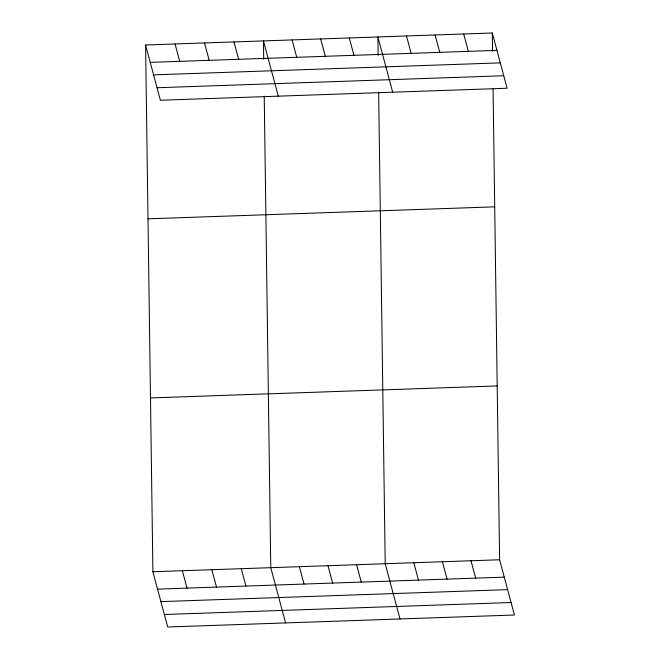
<?xml version="1.0" encoding="UTF-8"?>
<svg xmlns="http://www.w3.org/2000/svg" width="660" height="660" viewBox="0 0 660 660"><rect width="100%" height="100%" fill="white"/><g stroke="black" fill="none" stroke-linecap="round" stroke-linejoin="round"><path stroke-width="0.99" d="M145.588 44.987L492.294 33L507.094 88.25L160.388 100.237L145.588 44.987L152.905 571.75L167.706 627L514.412 615.013L499.612 559.762L493.061 88.217M150.241 62.362L496.947 50.374M153.59 74.86L500.296 62.873M157.039 87.739L503.753 75.751M147.997 218.823L494.711 206.836M150.488 397.922L497.194 385.935M152.905 571.75L499.612 559.762M157.558 589.124L504.265 577.137M160.908 601.623L507.614 589.636M164.356 614.501L511.071 602.514M463.691 33.99L468.344 51.364M435.088 34.98L439.741 52.354M406.486 35.97L411.139 53.344M392.683 92.202L377.883 36.96L378.139 55.366M349.28 37.942L353.933 55.316M471.009 560.753L475.662 578.127M320.669 38.932L325.33 56.306M442.406 561.742L447.059 579.117M292.066 39.922L296.728 57.296M413.803 562.732L418.457 580.107M278.272 96.162L263.464 40.912L263.719 59.318M400.001 618.964L385.201 563.722L378.65 92.177M233.995 41.935L238.648 59.309M356.598 564.712L361.251 582.087M204.526 42.95L209.179 60.324M327.987 565.702L332.648 583.077M175.057 43.972L179.71 61.347M299.384 566.692L304.046 584.059M285.59 622.924L270.781 567.674L264.231 96.129M241.312 568.697L245.965 586.072M211.843 569.712L216.496 587.087M182.374 570.735L187.027 588.11M492.294 33L492.55 51.406"/></g></svg>
